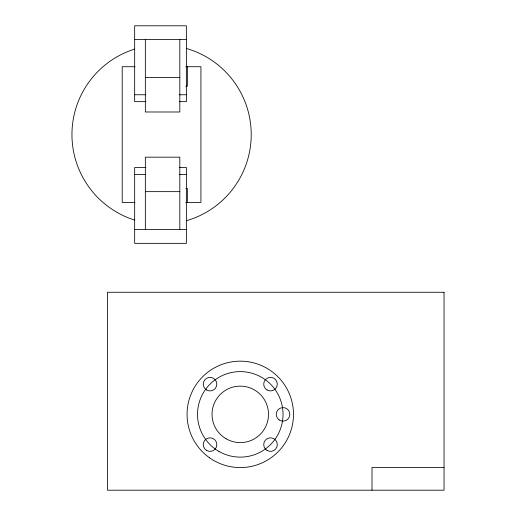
<?xml version="1.0" encoding="UTF-8"?>
<svg xmlns="http://www.w3.org/2000/svg" width="516" height="516" viewBox="0 0 516 516"><rect width="100%" height="100%" fill="white"/><g stroke="black" fill="none" stroke-linecap="round" stroke-linejoin="round"><path stroke-width="0.77" d="M134.663 39.59L186.386 39.59M135.057 66.719L122.202 66.719L122.202 202.446L135.018 202.446M185.741 66.719L200.93 66.719L200.93 202.446L185.663 202.446M145.344 77.516L179.82 77.516M185.741 86.243L187.353 86.243L187.353 66.719M134.663 94.751L145.796 94.751M179.22 94.751L186.386 94.751M146.054 101.646L134.663 101.646L134.663 25.8L186.373 25.8L186.373 101.646L179.258 101.646M146.054 167.513L134.663 167.513L134.663 243.359L186.373 243.359L186.373 167.513L179.258 167.513M134.663 174.408L145.796 174.408M179.22 174.408L186.386 174.408M185.741 188.346L187.353 188.346L187.353 202.446M145.344 191.649L179.82 191.649M134.663 229.568L186.386 229.568M444.05 467.412L372.017 467.412L372.017 490.2M179.82 39.59L179.82 111.991L145.344 111.991L145.344 39.59M179.82 229.568L179.82 157.174L145.344 157.174L145.344 229.568M186.25 48.407A89.636 89.636 0 0 1 186.25 220.758M134.624 220.068A89.636 89.636 0 0 1 134.624 49.097M444.05 292.269L107.463 292.269L107.463 490.2L444.05 490.2L444.05 292.269M218.9 451.397A42.757 42.757 0 0 0 283.032 414.367A42.757 42.757 0 0 0 218.9 377.338A42.757 42.757 0 0 0 218.9 451.397M209.638 457.866A53.206 53.206 0 0 0 293.269 419.147A53.206 53.206 0 0 0 217.92 366.083A53.206 53.206 0 0 0 209.638 457.866M226.156 438.819A28.232 28.232 0 0 0 268.507 414.367A28.232 28.232 0 0 0 226.156 389.915A28.232 28.232 0 0 0 226.156 438.819M279.124 419.914A6.785 6.785 0 0 0 289.792 414.98A6.785 6.785 0 0 0 280.182 408.208A6.785 6.785 0 0 0 279.124 419.914M206.652 390.012A6.785 6.785 0 0 0 216.83 384.136A6.785 6.785 0 0 0 206.652 378.26A6.785 6.785 0 0 0 206.652 390.012M267.114 390.012A6.785 6.785 0 0 0 277.292 384.136A6.785 6.785 0 0 0 267.114 378.26A6.785 6.785 0 0 0 267.114 390.012M267.114 450.474A6.785 6.785 0 0 0 277.292 444.599A6.785 6.785 0 0 0 267.114 438.723A6.785 6.785 0 0 0 267.114 450.474M206.652 450.474A6.785 6.785 0 0 0 216.83 444.599A6.785 6.785 0 0 0 206.652 438.723A6.785 6.785 0 0 0 206.652 450.474"/></g></svg>
